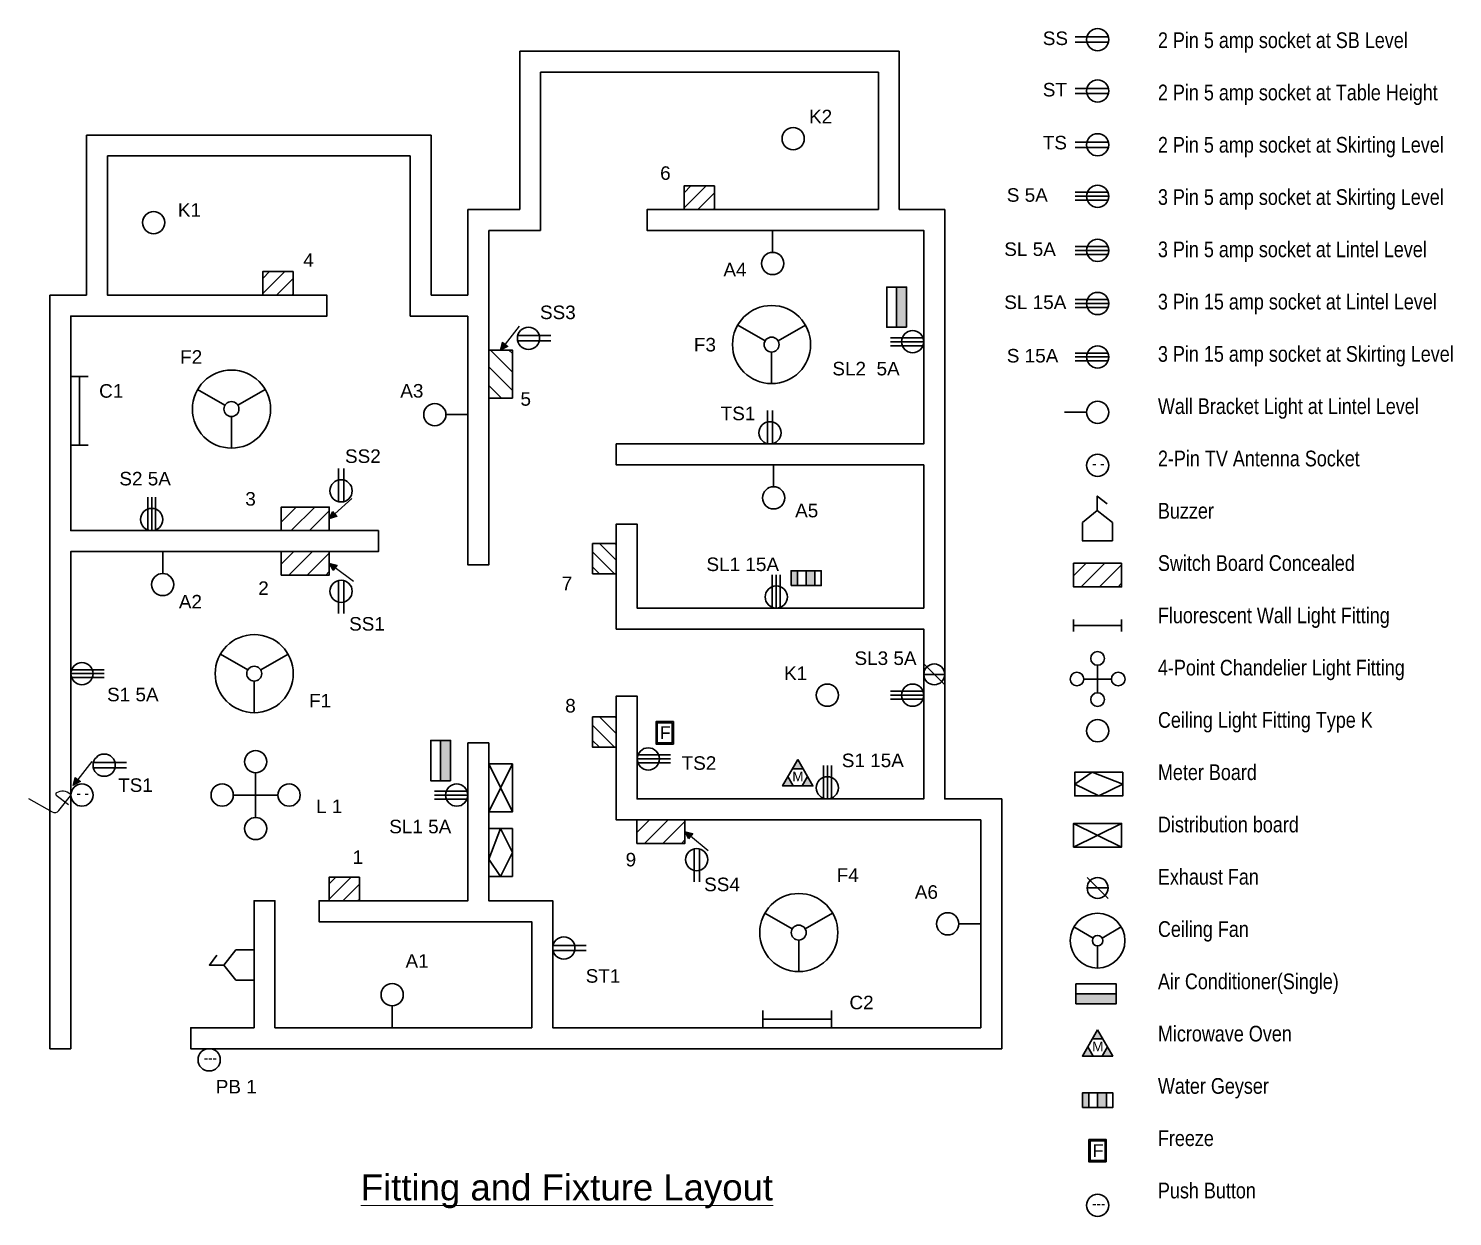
# Model space of a CAD drawing. Header units: inches. Extents: x 188 to 1655, y 580 to 1087.
# Drawn here: x 188 to 732, y 607 to 1061 of the extents above; entities that cross this region are included whole.
import ezdxf

# ---------------------------------------------------------------- set-up
doc = ezdxf.new("R2010")
doc.units = ezdxf.units.IN
doc.header["$LTSCALE"] = 8
doc.header["$MEASUREMENT"] = 0
doc.linetypes.add('HIDDEN', pattern=[0.375, 0.25, -0.125])
for name, color, linetype, lineweight in [('Appliance', 84, 'Continuous', 30), ('Conduit', 1, 'HIDDEN', 25), ('Connections', 20, 'Continuous', 25), ('SB', 5, 'Continuous', 30), ('Sockets', 6, 'Continuous', 30), ('Text', 7, 'Continuous', 13), ('Wall', 140, 'Continuous', 30)]:
    doc.layers.add(name, color=color, linetype=linetype, lineweight=lineweight)
doc.styles.get("Standard").update_dxf_attribs({"font": 'arial.ttf'})

msp = doc.modelspace()

# ---------------------------------------------------------------- hatches: boundary and pattern name
at = {"layer": 'Appliance'}
h = msp.add_hatch(color=256, dxfattribs=at)
h.dxf.hatch_style = 1
h.paths.add_polyline_path([(523.43, 962.34), (519.64, 962.34), (519.64, 946.94), (523.43, 946.94)])
h = msp.add_hatch(color=256, dxfattribs=at)
h.dxf.hatch_style = 1
h.paths.add_polyline_path([(481.72, 853.79), (479.3, 853.79), (479.3, 848.12), (481.72, 848.12)])
h.paths.add_polyline_path([(488.41, 853.79), (485.06, 853.79), (485.06, 848.12), (488.41, 848.12)])
h = msp.add_hatch(color=256, dxfattribs=at)
h.dxf.hatch_style = 1
h.paths.add_polyline_path([(434.32, 787.5), (427.65, 787.5), (427.65, 796.07), (434.32, 796.07)])
h.paths.add_polyline_path([(433.82, 788), (428.15, 788), (428.15, 795.57), (433.82, 795.57)], flags=16)
h = msp.add_hatch(color=256, dxfattribs=at)
h.dxf.hatch_style = 1
h.paths.add_polyline_path([(349.09, 788.87), (345.3, 788.87), (345.3, 773.47), (349.09, 773.47)])
h = msp.add_hatch(color=256, dxfattribs=at)
h.dxf.hatch_style = 1
h.paths.add_polyline_path([(483.87, 778.02), (481.83, 781.55), (479.79, 778.02)])
h.paths.add_polyline_path([(478.06, 775.03), (476.02, 771.49), (480.11, 771.49)])
h.paths.add_polyline_path([(485.6, 775.03), (483.56, 771.49), (487.64, 771.49)])
h = msp.add_hatch(color=256, dxfattribs=at)
h.dxf.hatch_style = 1
h.paths.add_polyline_path([(603.62, 688.14), (603.62, 691.93), (588.22, 691.93), (588.22, 688.14)])
h = msp.add_hatch(color=256, dxfattribs=at)
h.dxf.hatch_style = 1
h.paths.add_polyline_path([(598.54, 674.66), (596.5, 678.2), (594.46, 674.66)])
h.paths.add_polyline_path([(592.73, 671.67), (590.69, 668.13), (594.77, 668.13)])
h.paths.add_polyline_path([(600.26, 671.67), (598.22, 668.13), (602.31, 668.13)])
h = msp.add_hatch(color=256, dxfattribs=at)
h.dxf.hatch_style = 1
h.paths.add_polyline_path([(593.15, 654.09), (590.74, 654.09), (590.74, 648.42), (593.15, 648.42)])
h.paths.add_polyline_path([(599.84, 654.09), (596.5, 654.09), (596.5, 648.42), (599.84, 648.42)])
h = msp.add_hatch(color=256, dxfattribs=at)
h.dxf.hatch_style = 1
h.paths.add_polyline_path([(599.83, 627.62), (593.16, 627.62), (593.16, 636.19), (599.83, 636.19)])
h.paths.add_polyline_path([(599.33, 628.12), (593.66, 628.12), (593.66, 635.69), (599.33, 635.69)], flags=16)
at = {"layer": 'Connections'}
h = msp.add_hatch(color=256, dxfattribs=at)
h.dxf.hatch_style = 1
h.paths.add_polyline_path([(370.93, 939.65), (368.89, 941.23), (368.22, 938.24)])
h = msp.add_hatch(color=256, dxfattribs=at)
h.dxf.hatch_style = 1
h.paths.add_polyline_path([(305.66, 874.57), (303.94, 876.49), (302.73, 873.67)])
h = msp.add_hatch(color=256, dxfattribs=at)
h.dxf.hatch_style = 1
h.paths.add_polyline_path([(304.17, 853.93), (305.72, 855.99), (302.73, 856.64)])
h = msp.add_hatch(color=256, dxfattribs=at)
h.dxf.hatch_style = 1
h.paths.add_polyline_path([(207.54, 773.12), (205.5, 774.69), (204.82, 771.7)])
h = msp.add_hatch(color=256, dxfattribs=at)
h.dxf.hatch_style = 1
h.paths.add_polyline_path([(440.04, 751.23), (441.68, 753.22), (438.71, 753.98)])
at = {"layer": 'SB'}
h = msp.add_hatch(dxfattribs=at)
h.set_pattern_fill('ANSI31', color=256, scale=33)
h.set_pattern_definition([(45, (122.762, 758.621), (-2.916815, 2.916815), [])])
h.paths.add_polyline_path([(450.02, 991.99), (450.02, 1001.03), (438.4, 1001.03), (438.4, 991.99)])
h = msp.add_hatch(dxfattribs=at)
h.set_pattern_fill('ANSI31', color=256, scale=33)
h.set_pattern_definition([(45, (-38.3264, 725.849), (-2.916815, 2.916815), [])])
h.paths.add_polyline_path([(288.93, 968.25), (277.31, 968.25), (277.31, 959.22), (288.93, 959.22)])
h = msp.add_hatch(dxfattribs=at)
h.set_pattern_fill('ANSI31', color=256, scale=33, angle=90)
h.set_pattern_definition([(135, (645.7956, 536.991), (-2.916815, -2.916815), [])])
h.paths.add_polyline_path([(412.43, 864.25), (403.39, 864.25), (403.39, 852.63), (412.43, 852.63)])
h = msp.add_hatch(dxfattribs=at)
h.set_pattern_fill('ANSI31', color=256, scale=33, angle=90)
h.set_pattern_definition([(135, (645.7956, 470.648), (-2.916815, -2.916815), [])])
h.paths.add_polyline_path([(412.43, 797.9), (403.39, 797.9), (403.39, 786.28), (412.43, 786.28)])
h = msp.add_hatch(dxfattribs=at)
h.set_pattern_fill('ANSI31', color=256, scale=33)
h.set_pattern_definition([(45, (-13.0104, 494.1655), (-2.916815, 2.916815), [])])
h.paths.add_polyline_path([(314.24, 727.53), (314.24, 736.57), (302.63, 736.57), (302.63, 727.53)])

# ---------------------------------------------------------------- linework, layer by layer
for p, q in [((292.31, 959.22), (273.93, 959.22)), ((355.7, 945.96), (355.7, 939.96))]:
    msp.add_line(p, q)
at = {"layer": 'Appliance'}
for p, q in [((472.23, 975.61), (472.23, 983.99)), ((519.64, 946.94), (519.64, 962.34)), ((469.36, 941.77), (458.9, 947.81)), ((474.32, 941.77), (484.78, 947.81)), ((471.84, 937.47), (471.84, 925.4)), ((210.48, 928.11), (203.88, 928.11)), ((207.18, 928.11), (207.18, 901.9)), ((262.83, 917.09), (252.38, 923.13)), ((267.8, 917.09), (278.25, 923.13)), ((265.32, 912.8), (265.32, 900.72)), ((347.32, 913.54), (355.7, 913.54)), ((592.24, 914.41), (583.86, 914.41)), ((210.48, 901.9), (203.88, 901.9)), ((472.62, 885.94), (472.62, 894.32)), ((239.03, 852.77), (239.03, 861.15)), ((481.72, 853.79), (481.72, 848.12)), ((485.06, 853.79), (485.06, 848.12)), ((488.41, 853.79), (488.41, 848.12)), ((587.31, 830.52), (587.31, 835.14)), ((605.68, 830.52), (605.68, 835.14)), ((605.68, 832.83), (587.31, 832.83)), ((271.54, 815.86), (261.08, 821.9)), ((276.5, 815.86), (286.96, 821.9)), ((530.04, 818.24), (538.04, 810.1)), ((596.5, 817.63), (596.5, 807.12)), ((274.02, 811.57), (274.02, 799.49)), ((530.04, 814.17), (538.04, 814.17)), ((601.75, 812.38), (591.24, 812.38)), ((345.3, 773.47), (345.3, 788.87)), ((363.7, 761.55), (363.7, 779.92)), ((372.73, 779.92), (363.7, 779.92)), ((363.7, 779.92), (372.73, 761.55)), ((274.57, 776.51), (274.57, 759.42)), ((478.06, 775.03), (480.11, 771.49)), ((479.79, 778.02), (483.87, 778.02)), ((483.56, 771.49), (485.6, 775.03)), ((587.73, 776.69), (606.11, 776.69)), ((606.11, 776.69), (606.11, 767.65)), ((283.11, 767.97), (266.03, 767.97)), ((606.11, 767.65), (587.73, 767.65)), ((587.31, 757.12), (605.68, 757.12)), ((363.7, 736.86), (363.7, 755.24)), ((363.7, 755.24), (372.73, 755.24)), ((372.73, 755.24), (372.73, 736.86)), ((372.73, 736.86), (363.7, 736.86)), ((592.5, 736.5), (600.5, 728.36)), ((592.5, 732.43), (600.5, 732.43)), ((479.75, 716.81), (469.29, 722.85)), ((484.71, 716.81), (495.17, 722.85)), ((551.84, 718.73), (543.45, 718.73)), ((594.76, 713.29), (587.43, 717.52)), ((598.24, 713.29), (605.57, 717.52)), ((482.23, 712.51), (482.23, 700.44)), ((596.5, 710.28), (596.5, 701.82)), ((588.22, 691.93), (603.62, 691.93)), ((326.77, 687.33), (326.77, 678.95)), ((468.53, 678.95), (468.53, 685.55)), ((494.74, 682.25), (468.53, 682.25)), ((494.74, 678.95), (494.74, 685.55)), ((592.73, 671.67), (594.77, 668.13)), ((594.46, 674.66), (598.54, 674.66)), ((598.22, 668.13), (600.26, 671.67)), ((593.15, 654.09), (593.15, 648.42)), ((596.5, 654.09), (596.5, 648.42)), ((599.84, 654.09), (599.84, 648.42))]:
    msp.add_line(p, q, dxfattribs=at)
at = {"layer": 'Appliance', "linetype": 'Continuous'}
for p, q in [((587.31, 851.84), (592.16, 856.68)), ((590.19, 847.64), (599.23, 856.68)), ((597.26, 847.64), (605.68, 856.07)), ((604.33, 847.64), (605.68, 849))]:
    msp.add_line(p, q, dxfattribs=at)
at = {"layer": 'Appliance'}
for points in [[(523.43, 946.94), (523.43, 962.34), (515.86, 962.34), (515.86, 946.94)], [(605.68, 856.68), (605.68, 847.64), (587.31, 847.64), (587.31, 856.68)], [(479.3, 848.12), (490.82, 848.12), (490.82, 853.79), (479.3, 853.79)], [(434.32, 787.5), (427.65, 787.5), (427.65, 796.07), (434.32, 796.07)], [(433.82, 788), (428.15, 788), (428.15, 795.57), (433.82, 795.57)], [(349.09, 773.47), (349.09, 788.87), (341.52, 788.87), (341.52, 773.47)], [(363.7, 761.55), (372.73, 779.92), (372.73, 761.55)], [(481.83, 781.55), (476.02, 771.49), (487.64, 771.49)], [(606.11, 772.17), (594.37, 776.69), (587.73, 772.17), (596.92, 767.65)], [(606.11, 776.69), (606.11, 767.65), (587.73, 767.65), (587.73, 776.69)], [(372.73, 755.24), (372.73, 736.86), (363.7, 736.86), (363.7, 755.24)], [(363.7, 743.5), (368.22, 736.86), (372.73, 746.05), (368.22, 755.24)], [(588.22, 688.14), (603.62, 688.14), (603.62, 695.72), (588.22, 695.72)], [(596.5, 678.2), (590.69, 668.13), (602.31, 668.13)], [(590.74, 648.42), (602.26, 648.42), (602.26, 654.09), (590.74, 654.09)], [(599.83, 627.62), (593.16, 627.62), (593.16, 636.19), (599.83, 636.19)], [(599.33, 628.12), (593.66, 628.12), (593.66, 635.69), (599.33, 635.69)]]:
    msp.add_lwpolyline(points, close=True, dxfattribs=at)
for points in [[(596.38, 876.82), (596.38, 882.36), (600.15, 879.46)], [(590.57, 865.26), (602.19, 865.26), (602.19, 872.22), (596.38, 876.82), (590.67, 872.22), (590.67, 865.26)], [(605.68, 748.08), (605.68, 757.12), (587.31, 748.08), (587.31, 757.12), (605.68, 748.08), (587.31, 748.08)], [(273.96, 697.12), (273.96, 708.73), (267, 708.73), (262.4, 702.92), (267, 697.21), (273.96, 697.21)], [(262.4, 702.92), (256.86, 702.92), (259.76, 706.7)]]:
    msp.add_lwpolyline(points, dxfattribs=at)
for centre, radius in [((480.1, 1019.11), 4.25), ((235.54, 987.01), 4.25), ((472.23, 971.35), 4.25), ((471.84, 940.34), 14.94), ((471.84, 940.34), 2.86), ((265.32, 915.66), 14.94), ((265.32, 915.66), 2.86), ((343.06, 913.54), 4.25), ((596.5, 914.41), 4.25), ((596.5, 894.11), 4.25), ((472.62, 881.69), 4.25), ((239.03, 848.52), 4.25), ((274.02, 814.43), 14.94), ((596.5, 820.25), 2.62), ((274.02, 814.43), 2.86), ((534.04, 814.17), 4), ((588.62, 812.38), 2.62), ((604.37, 812.38), 2.62), ((493.16, 806.21), 4.25), ((596.5, 804.5), 2.62), ((596.5, 792.58), 4.25), ((274.57, 780.76), 4.25), ((261.77, 767.97), 4.25), ((287.36, 767.97), 4.25), ((274.57, 755.17), 4.25), ((596.5, 732.43), 4), ((482.23, 715.38), 14.94), ((539.2, 718.73), 4.25), ((596.5, 712.29), 10.47), ((482.23, 715.38), 2.86), ((596.5, 712.29), 2.01), ((326.77, 691.59), 4.25), ((596.5, 610.99), 4.25)]:
    msp.add_circle(centre, radius, dxfattribs=at)
at = {"layer": 'Conduit'}
for p, q in [((372.73, 773.51), (372.73, 773.51)), ((363.7, 770.74), (363.7, 770.74))]:
    msp.add_line(p, q, dxfattribs=at)
at = {"layer": 'Connections'}
for p, q in [((375.27, 947.4), (369.91, 940.44)), ((311.34, 881.39), (304.8, 875.53)), ((311.95, 849.65), (304.95, 854.96)), ((211.88, 780.87), (206.52, 773.9)), ((447.65, 746.65), (440.86, 752.22))]:
    msp.add_line(p, q, dxfattribs=at)
for points in [[(368.89, 941.23), (370.93, 939.65), (368.22, 938.24)], [(303.94, 876.49), (305.66, 874.57), (302.73, 873.67)], [(305.72, 855.99), (304.17, 853.93), (302.73, 856.64)], [(205.5, 774.69), (207.54, 773.12), (204.82, 771.7)], [(441.68, 753.22), (440.04, 751.23), (438.71, 753.98)]]:
    msp.add_lwpolyline(points, close=True, dxfattribs=at)
for points in [[(203.78, 767.6, 0.425222), (203.68, 768.33, 0.32717), (198.42, 768.83, 0.568126), (198.32, 767.97), (203.05, 764.39)], [(187.7, 766.66), (196.78, 761.57, 0.367819), (199.32, 762.07), (203.83, 767.73)]]:
    msp.add_lwpolyline(points, format="xyb", dxfattribs=at)
at = {"layer": 'SB'}
msp.add_line((442.37, 991.99), (435.02, 991.99), dxfattribs=at)
at = {"layer": 'SB', "linetype": 'Continuous'}
for p, q in [((372.73, 929.82), (364.31, 938.24)), ((372.73, 936.89), (371.38, 938.24)), ((372.73, 922.74), (363.7, 931.78)), ((368.54, 919.86), (363.7, 924.71)), ((284.35, 872.45), (290.1, 878.19)), ((288.13, 869.15), (297.17, 878.19)), ((295.2, 869.15), (302.73, 876.68)), ((302.27, 869.15), (302.73, 869.61)), ((284.35, 856.31), (289.2, 861.15)), ((287.24, 852.12), (296.27, 861.15)), ((294.31, 852.12), (302.73, 860.54)), ((301.38, 852.12), (302.73, 853.47)), ((420.34, 753.66), (425.18, 758.5)), ((423.22, 749.47), (432.26, 758.5)), ((430.29, 749.47), (438.71, 757.89)), ((437.36, 749.47), (438.71, 750.82))]:
    msp.add_line(p, q, dxfattribs=at)
at = {"layer": 'SB'}
for points in [[(450.02, 1001.03), (450.02, 991.99), (438.4, 991.99), (438.4, 1001.03)], [(288.93, 968.25), (288.93, 959.22), (277.31, 959.22), (277.31, 968.25)], [(363.7, 938.24), (372.73, 938.24), (372.73, 919.86), (363.7, 919.86)], [(302.73, 869.15), (302.73, 878.19), (284.35, 878.19), (284.35, 869.15)], [(302.73, 861.15), (302.73, 852.12), (284.35, 852.12), (284.35, 861.15)], [(403.39, 864.25), (412.43, 864.25), (412.43, 852.63), (403.39, 852.63)], [(403.39, 797.9), (412.43, 797.9), (412.43, 786.28), (403.39, 786.28)], [(438.71, 758.5), (438.71, 749.47), (420.34, 749.47), (420.34, 758.5)], [(314.24, 736.57), (314.24, 727.53), (302.63, 727.53), (302.63, 736.57)]]:
    msp.add_lwpolyline(points, close=True, dxfattribs=at)
at = {"layer": 'Sockets'}
for p, q in [((600.75, 1058.02), (587.96, 1058.02)), ((600.75, 1056.02), (587.96, 1056.02)), ((600.75, 1038.35), (587.96, 1038.35)), ((600.75, 1036.35), (587.96, 1036.35)), ((600.75, 1017.77), (587.96, 1017.77)), ((600.75, 1015.77), (587.96, 1015.77)), ((600.47, 998.59), (587.96, 998.59)), ((600.75, 997.07), (587.96, 997.07)), ((600.47, 995.54), (587.96, 995.54)), ((600.47, 977.88), (587.96, 977.88)), ((600.75, 976.35), (587.96, 976.35)), ((600.47, 974.83), (587.96, 974.83)), ((600.47, 957.56), (587.96, 957.56)), ((600.75, 956.04), (587.96, 956.04)), ((600.47, 954.51), (587.96, 954.51)), ((374.64, 943.75), (387.43, 943.75)), ((529.75, 942.96), (517.25, 942.96)), ((374.64, 941.75), (387.43, 941.75)), ((530.04, 941.44), (517.25, 941.44)), ((529.75, 939.91), (517.25, 939.91)), ((600.47, 937.1), (587.96, 937.1)), ((600.75, 935.58), (587.96, 935.58)), ((600.47, 934.05), (587.96, 934.05)), ((470.23, 902.32), (470.23, 915.11)), ((472.23, 902.32), (472.23, 915.11)), ((306.24, 880.1), (306.24, 892.89)), ((308.24, 880.1), (308.24, 892.89)), ((233.28, 869.44), (233.28, 881.94)), ((234.81, 869.15), (234.81, 881.94)), ((236.33, 869.44), (236.33, 881.94)), ((306.24, 850.21), (306.24, 837.42)), ((308.24, 850.21), (308.24, 837.42)), ((472.09, 839.79), (472.09, 852.3)), ((473.62, 839.51), (473.62, 852.3)), ((475.14, 839.79), (475.14, 852.3)), ((203.88, 814.43), (216.67, 814.43)), ((204.16, 815.95), (216.67, 815.95)), ((204.16, 812.91), (216.67, 812.91)), ((529.75, 807.74), (517.25, 807.74)), ((530.04, 806.21), (517.25, 806.21)), ((529.75, 804.69), (517.25, 804.69)), ((212.41, 780.41), (225.2, 780.41)), ((420.43, 781.82), (433.21, 781.82)), ((420.71, 783.34), (433.21, 783.34)), ((420.71, 780.3), (433.21, 780.3)), ((491.64, 766.79), (491.64, 779.29)), ((493.16, 766.5), (493.16, 779.29)), ((494.69, 766.79), (494.69, 779.29)), ((212.41, 778.41), (225.2, 778.41)), ((355.41, 769.49), (342.91, 769.49)), ((355.7, 767.97), (342.91, 767.97)), ((355.41, 766.44), (342.91, 766.44)), ((442.23, 747.56), (442.23, 734.77)), ((444.23, 747.56), (444.23, 734.77)), ((388.14, 710.49), (400.93, 710.49)), ((388.14, 708.49), (400.93, 708.49))]:
    msp.add_line(p, q, dxfattribs=at)
for centre in [(596.5, 1057.02), (596.5, 1037.35), (596.5, 1016.77), (596.5, 997.07), (596.5, 976.35), (596.5, 956.04), (378.9, 942.75), (525.78, 941.44), (596.5, 935.58), (471.23, 906.58), (307.24, 884.36), (234.81, 873.41), (307.24, 845.95), (473.62, 843.76), (208.14, 814.43), (525.78, 806.21), (424.68, 781.82), (216.66, 779.41), (493.16, 770.76), (208.14, 767.97), (351.44, 767.97), (443.23, 743.3), (392.4, 709.49), (256.8, 666.7)]:
    msp.add_circle(centre, 4.25, dxfattribs=at)
at = {"layer": 'Wall'}
for p, q in [((375.53, 1052.59), (375.53, 991.99)), ((375.53, 1052.59), (375.53, 1044.59)), ((520.68, 1052.53), (520.68, 991.99)), ((383.53, 1044.59), (383.53, 991.99)), ((512.68, 1044.54), (512.68, 991.99)), ((209.93, 1020.5), (209.93, 959.22)), ((341.65, 1020.5), (341.65, 959.22)), ((217.93, 1012.5), (217.93, 959.22)), ((333.65, 1012.5), (333.65, 959.22)), ((355.7, 991.99), (355.7, 959.22)), ((375.53, 991.99), (355.7, 991.99)), ((383.53, 991.99), (383.53, 983.99)), ((520.68, 991.99), (538.04, 991.99)), ((383.53, 983.99), (363.7, 983.99)), ((209.93, 959.22), (195.88, 959.22)), ((333.65, 951.22), (333.65, 959.22)), ((341.65, 959.22), (355.7, 959.22)), ((333.65, 951.22), (355.7, 951.22))]:
    msp.add_line(p, q, dxfattribs=at)
for points in [[(520.68, 1052.53), (375.53, 1052.59)], [(512.68, 1044.54), (383.53, 1044.59)], [(341.65, 1020.5), (209.93, 1020.5)], [(195.88, 959.22), (195.88, 670.95), (203.88, 670.95), (203.88, 680.95), (203.88, 861.15), (321.49, 861.15), (321.49, 869.15), (203.88, 869.15), (203.88, 951.22), (301.82, 951.22), (301.82, 959.22), (217.93, 959.22), (217.93, 1012.5), (333.65, 1012.5)], [(281.96, 678.95), (281.96, 721.53), (281.96, 727.53), (273.96, 727.53), (273.96, 678.95), (249.76, 678.95), (249.76, 670.95), (559.84, 670.95), (559.84, 766.5), (538.04, 766.5), (538.04, 991.99)], [(512.68, 991.99), (424.26, 991.99), (424.26, 983.99), (530.04, 983.99), (530.04, 902.32), (412.43, 902.32), (412.43, 894.32), (530.04, 894.32), (530.04, 839.51), (420.43, 839.51), (420.43, 871.67), (412.43, 871.67), (412.43, 831.51), (530.04, 831.51), (530.04, 766.5), (420.43, 766.5), (420.43, 805.86), (412.43, 805.86), (412.43, 758.5), (551.84, 758.5), (551.84, 678.95)], [(363.7, 983.99), (363.7, 952.59), (363.7, 946.59), (363.7, 862.03), (363.7, 856.03), (355.7, 856.03), (355.7, 862.03), (355.7, 951.22)], [(551.84, 678.95), (388.14, 678.95), (388.14, 727.53), (363.7, 727.53), (363.7, 787.91), (355.7, 787.91), (355.7, 727.53), (298.82, 727.53), (298.82, 719.53), (380.14, 719.53), (380.14, 678.95), (281.96, 678.95)]]:
    msp.add_lwpolyline(points, dxfattribs=at)

# ---------------------------------------------------------------- texts
for s, p in [('SS', (575.54, 1054.92)), ('ST', (575.54, 1035.26)), ('TS', (575.54, 1015.01)), ('S 5A', (561.78, 994.97)), ('SL 5A', (560.82, 974.25)), ('SL 15A', (560.82, 953.94)), ('S 15A', (561.78, 933.48)), ('SL2  5A', (495.08, 928.54)), ('SL1 15A', (446.94, 853.68)), ('SL3 5A', (503.54, 817.75)), ('S1 15A', (498.69, 778.66)), ('TS1', (221.99, 769.2)), ('SL1 5A', (325.64, 753.36)), ('ST1', (400.76, 696.19))]:
    msp.add_text(s, height=5.179).set_placement(p)
at = {"insert": (619.57, 1059.78), "char_height": 6, "attachment_point": 1}
msp.add_mtext_dynamic_manual_height_columns('\\pxsm2;{\\fArial Narrow|b0|i0|c0|p34;2 Pin 5 amp socket at SB Level\\P2 Pin 5 amp socket at Table Height\\P2 Pin 5 amp socket at Skirting Level\\P3 Pin 5 amp socket at Skirting Level\\P3 Pin 5 amp socket at Lintel Level\\P3 Pin 15 amp socket at Lintel Level\\P3 Pin 15 amp socket at Skirting Level\\PWall Bracket Light at Lintel Level\\P2-Pin TV Antenna Socket\\PBuzzer\\PSwitch Board Concealed\\PFluorescent Wall Light Fitting\\P4-Point Chandelier Light Fitting\\PCeiling Light Fitting Type K\\PMeter Board\\PDistribution board\\PExhaust Fan\\PCeiling Fan\\PAir Conditioner(Single)\\PMicrowave Oven\\PWater Geyser\\PFreeze\\PPush Button}', width=160.5325, gutter_width=42.54, heights=[0], dxfattribs=at)
at = {"layer": 'Appliance'}
for s, height, p in [('- -', 3.653, (594.39, 892.98)), ('F', 4.89, (429.1, 789.39)), ('M', 3.68, (479.77, 773.28)), ('M', 3.68, (594.44, 669.92)), ('F', 4.89, (594.61, 629.51)), ('---', 3.653, (594.39, 609.87))]:
    msp.add_text(s, height=height, dxfattribs=at).set_placement(p)
at = {"layer": 'Sockets'}
for s, p in [('- -', (206.03, 766.84)), ('---', (254.69, 665.58))]:
    msp.add_text(s, height=3.653, dxfattribs=at).set_placement(p)
at = {"layer": 'Text'}
for s, height, p in [('K2', 5.179, (486.15, 1024.98)), ('6', 5.18, (429.23, 1003.35)), ('K1', 5.179, (244.82, 989.25)), ('4', 5.18, (292.76, 970.08)), ('A4', 5.179, (453.42, 966.43)), ('SS3', 5.179, (383.28, 950.07)), ('F3', 5.179, (442.13, 937.71)), ('F2', 5.179, (245.7, 933.01)), ('C1', 5.179, (214.71, 920.01)), ('A3', 5.179, (329.87, 920.06)), ('5', 5.18, (375.82, 916.94)), ('TS1', 5.179, (452.38, 911.4)), ('SS2', 5.179, (308.73, 895.05)), ('S2 5A', 5.179, (222.45, 886.45)), ('3', 5.18, (270.61, 878.72)), ('A5', 5.179, (480.84, 874.24)), ('2', 5.18, (275.55, 844.55)), ('7', 5.18, (391.59, 846.35)), ('A2', 5.179, (245.2, 839.37)), ('SS1', 5.179, (310.31, 830.9)), ('K1', 5.179, (476.61, 812.01)), ('S1 5A', 5.179, (217.75, 803.85)), ('F1', 5.179, (295.01, 801.52)), ('8', 5.18, (392.94, 799.59)), ('TS2', 5.179, (437.45, 777.64)), ('L 1', 5.179, (297.66, 761.09)), ('1', 5.18, (311.65, 741.65)), ('9', 5.18, (416.03, 740.69)), ('SS4', 5.179, (446.05, 731.21)), ('F4', 5.179, (496.72, 734.78)), ('A6', 5.179, (526.61, 728.3)), ('A1', 5.179, (331.87, 701.91)), ('C2', 5.179, (501.61, 686.03)), ('PB 1', 5.179, (259.31, 653.83)), ('%%UFitting and Fixture Layout', 10.0025, (314.75, 612.9))]:
    msp.add_text(s, height=height, dxfattribs=at).set_placement(p)

doc.saveas('drawing.dxf')
